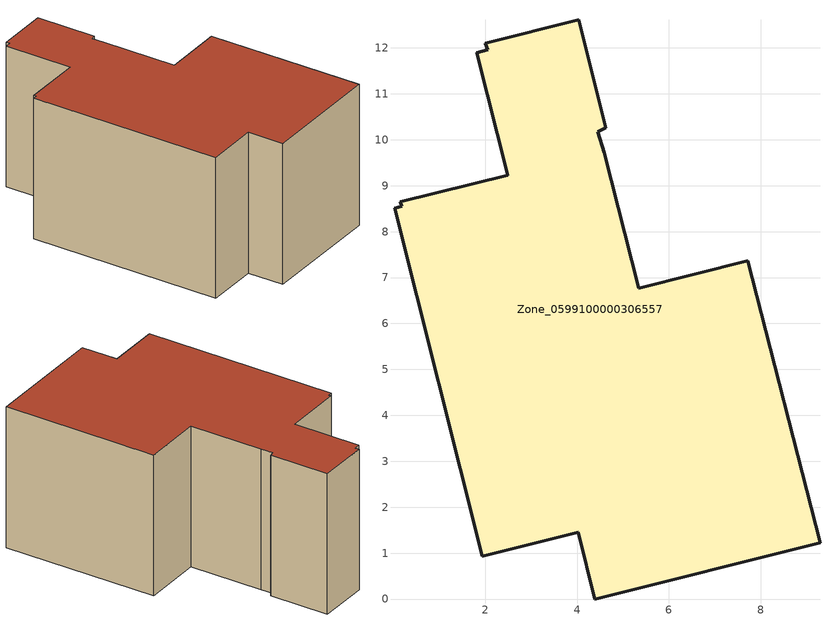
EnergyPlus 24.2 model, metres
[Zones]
Zone_0599100000306557
 floor ground (C_G): 2.49,9.23 1.82,11.9 2.06,11.96 2,12.1 4.04,12.61 4.63,10.26 4.45,10.17 4.59,9.72 5.34,6.77 7.72,7.37 9.29,1.23 4.39,0 4.03,1.45 1.94,0.93 0.03,8.51 0.18,8.55 0.15,8.65 z0
 wall outside (C_F): 4.03,1.45 4.39,0 9.29,1.23 7.72,7.37 5.34,6.77 4.59,9.72 4.45,10.17 4.63,10.26 4.04,12.61 2,12.1 2.06,11.96 1.82,11.9 2.49,9.23 0.15,8.65 0.18,8.55 0.03,8.51 1.94,0.93 4.03,1.45 z0:5.88
 roof outside (C_R): 4.63,10.26 4.04,12.61 2,12.1 2.06,11.96 1.82,11.9 2.49,9.23 0.15,8.65 0.18,8.55 0.03,8.51 1.94,0.93 4.03,1.45 4.39,0 9.29,1.23 7.72,7.37 5.34,6.77 4.59,9.72 4.45,10.17 z5.88
[BUILDING]
Pand.0599100000306557: North Axis=0; Terrain=City; Loads Convergence Tolerance Value=0.04; Temperature Convergence Tolerance Value=0.4; Solar Distribution=FullExterior; Maximum Number of Warmup Days=25; Minimum Number of Warmup Days=1
[Site:Location]
Rotterdam.The.Hague.AP_ZH_NLD Design_Conditions: Latitude=51.96; Longitude=4.45; Time Zone=1; Elevation=-4.5
[SITE:GROUNDTEMPERATURE:BUILDINGSURFACE]
18, 18, 18, 18, 18, 18, 18, 18, 18, 18, 18, 18
[MATERIAL] Thermal Absorptance=0.9; Solar Absorptance=0.7; Visible Absorptance=0.7
Name | Roughness | Thickness | Conductivity | Density | Specific Heat
G.TI.1965-1974 | MediumSmooth | 0.15 | 0.882353 | 540 | 1210
F.TI.1965-1974 | Rough | 0.3 | 0.697674 | 1920 | 840
R.TI.1965-1974 | MediumRough | 0.2 | 0.232558 | 1500 | 1000
[CONSTRUCTION]
C_G: G.TI.1965-1974
C_F: F.TI.1965-1974
C_R: R.TI.1965-1974
[ZONE]
Zone_0599100000306557: Type=1; Multiplier=1; Ceiling Height=Autocalculate; Volume=Autocalculate; Floor Area=autocalculate; Part of Total Floor Area=Yes
[ZONEINFILTRATION:DESIGNFLOWRATE]
Infil_Zone_0599100000306557: Zone or ZoneList or Space or SpaceList=Zone_0599100000306557; Schedule=AlwaysOn; Design Flow Rate Calculation Method=Flow/Area; Flow Rate per Floor Area=0.003; Constant Term Coefficient=1; Temperature Term Coefficient=0; Velocity Term Coefficient=0; Velocity Squared Term Coefficient=0
[HVACTEMPLATE:ZONE:IDEALLOADSAIRSYSTEM]
Zone_0599100000306557: Maximum Heating Supply Air Temperature=50; Minimum Cooling Supply Air Temperature=13; Maximum Heating Supply Air Humidity Ratio=0.0156; Minimum Cooling Supply Air Humidity Ratio=0.0077; Heating Limit=NoLimit; Cooling Limit=NoLimit; Dehumidification Control Type=ConstantSensibleHeatRatio; Cooling Sensible Heat Ratio=0.7; Dehumidification Setpoint=60; Humidification Control Type=None; Humidification Setpoint=30; Outdoor Air Method=None; Outdoor Air Flow Rate per Person=0.00944; Outdoor Air Flow Rate per Zone Floor Area=0; Outdoor Air Flow Rate per Zone=0; Demand Controlled Ventilation Type=None; Outdoor Air Economizer Type=NoEconomizer; Heat Recovery Type=None; Sensible Heat Recovery Effectiveness=0.7; Latent Heat Recovery Effectiveness=0.65
[ZONECONTROL:THERMOSTAT]
ThermostatControl_Zone_0599100000306557: Zone or ZoneList=Zone_0599100000306557; Control Type Schedule=DualSetpointControlType; Control 1=Thermostat_Zone_0599100000306557; Temperature Difference Between Cutout And Setpoint=0
[THERMOSTATSETPOINT:DUALSETPOINT]
Thermostat_Zone_0599100000306557: Heating Setpoint Temperature Schedule=HeatingSetpoint_Zone_0599100000306557; Cooling Setpoint Temperature Schedule=CoolingSetpoint_Zone_0599100000306557
[SCHEDULE:COMPACT]
HeatingSetpoint_Zone_0599100000306557: Through: 12/31, For: AllDays, Until: 24:00, 21
CoolingSetpoint_Zone_0599100000306557: Through: 12/31, For: AllDays, Until: 24:00, 24
DualSetpointControlType: Through: 12/31, For: AllDays, Until: 24:00, 4
AlwaysOn: Through: 12/31, For: AllDays, Until: 24:00, 1
